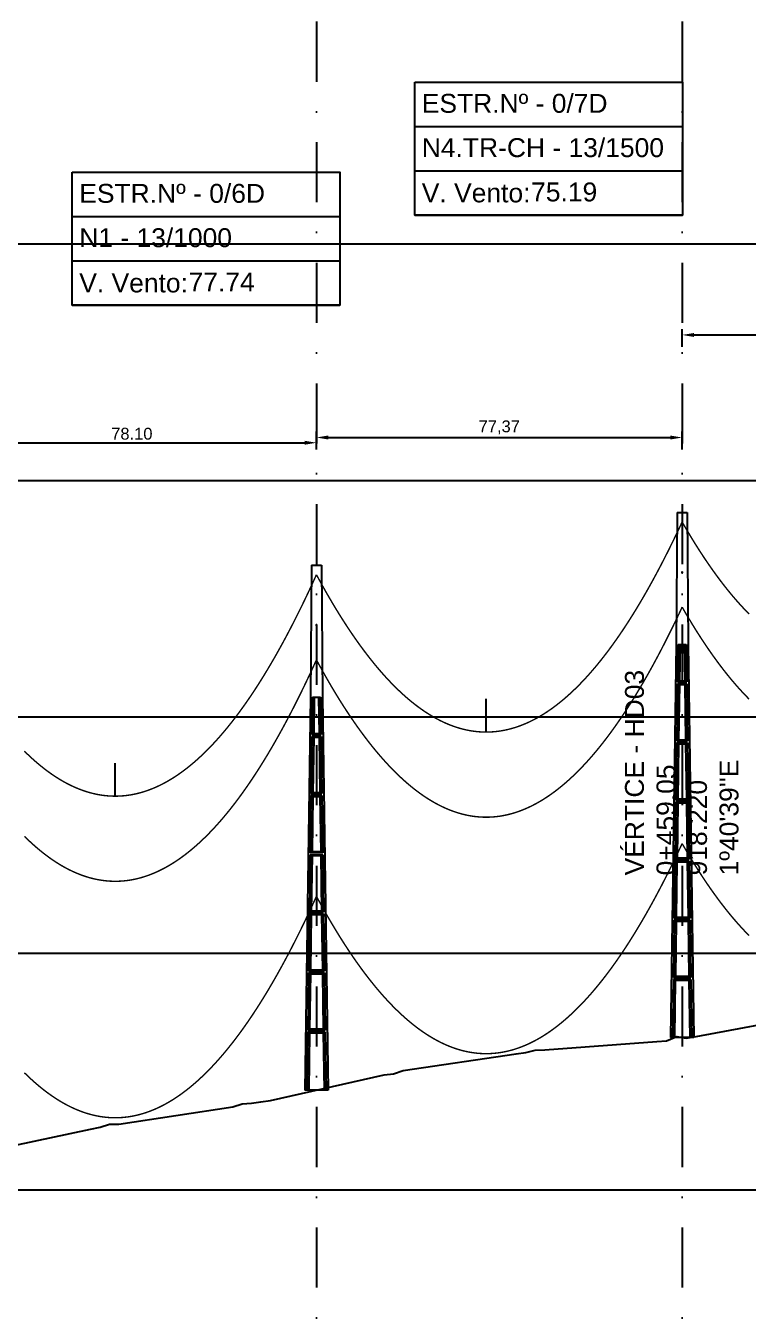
# Model space of a CAD drawing. Header units: metres. Extents: x -121 to 9872, y 3505 to 10721.
# Drawn here: x 298.7 to 451.5, y 3778.2 to 4051.3 of the extents above; entities that cross this region are included whole.
import ezdxf
from ezdxf.enums import TextEntityAlignment as Align

# ---------------------------------------------------------------- set-up
doc = ezdxf.new("R2010")
doc.units = ezdxf.units.M
doc.header["$PDMODE"] = 2
doc.linetypes.add('DASHDOT', pattern=[25.4, 12.7, -6.35, 0, -6.35])
doc.linetypes.add('DASHED', pattern=[0.75, 0.5, -0.25])
for name, color, linetype in [('C-ROAD', 7, 'Continuous'), ('C-ROAD-PROF', 2, 'DASHED'), ('Cabeçalho', 7, 'Continuous'), ('CON-EOL- CA ORCHID', 240, 'Continuous'), ('CON-EOL- FO', 101, 'Continuous'), ('CON-EOL- PROJEÇÃO', 22, 'Continuous'), ('cotas', 7, 'Continuous'), ('Grade', 9, 'Continuous'), ('Ind.Rot', 8, 'DASHDOT'), ('Perfil - Texto Geral', 7, 'Continuous'), ('POSTE DT', 7, 'Continuous')]:
    doc.layers.add(name, color=color, linetype=linetype)
doc.styles.add('Arial', font='arial.ttf')
doc.styles.add('SIMM-PADRÃO_(TXT)', font='arial.ttf', dxfattribs={"height": 2})
doc.styles.get("Standard").update_dxf_attribs({"font": 'arial.ttf'})
doc.dimstyles.new('ISO-25', dxfattribs={"dimtxt": 2.5, "dimasz": 2.5, "dimexe": 1.25, "dimexo": 0.625, "dimtad": 1, "dimzin": 1, "dimtxsty": 'Standard', "dimcen": 2.5, "dimaunit": 1, "dimadec": 3, "dimazin": 3, "dimtfac": 1, "dimtmove": 0, "dimatfit": 3, "dimfxlon": 1, "dimarcsym": 0})

# ---------------------------------------------------------------- blocks, each defined once
blk = doc.blocks.new('*U11')
at = {"layer": 'POSTE DT', "extrusion": (0, 1, 0)}
for p, q in [((-3.31, 349.86), (-4.05, 262)), ((-3.31, 349.86), (3.31, 349.86)), ((3.31, 349.86), (4.06, 262)), ((-4.05, 262), (-7.72, 0)), ((-4.05, 262), (-4.05, 262)), ((-2.73, 262), (-3.08, 237.05)), ((-2.73, 262), (2.75, 262)), ((-1.42, 262), (-1.77, 237.57)), ((1.43, 262), (1.77, 237.57)), ((2.75, 262), (3.1, 237.05)), ((4.06, 262), (7.72, 0)), ((-3.1, 235.74), (-3.63, 197.65)), ((3.11, 235.73), (-3.1, 235.74)), ((3.1, 237.05), (-3.08, 237.05)), ((-1.8, 235.21), (-2.32, 198.19)), ((1.8, 235.21), (2.32, 198.19)), ((3.11, 235.73), (3.65, 197.65)), ((-3.65, 196.34), (-4.19, 158.25)), ((-2.35, 195.8), (-2.87, 158.8)), ((2.35, 195.8), (2.87, 158.8)), ((3.66, 196.34), (4.2, 158.25)), ((-4.21, 156.94), (-4.74, 118.85)), ((-2.9, 156.39), (-3.42, 119.41)), ((2.91, 156.39), (3.42, 119.41)), ((4.21, 156.94), (4.75, 118.85)), ((-4.76, 117.54), (-5.29, 79.45)), ((4.77, 117.54), (-4.76, 117.54)), ((4.75, 118.85), (-4.74, 118.85)), ((-3.46, 116.98), (-3.97, 80.02)), ((3.46, 116.98), (3.98, 80.02)), ((4.77, 117.54), (5.3, 79.45)), ((-5.31, 78.14), (-5.85, 40.06)), ((5.32, 78.14), (-5.31, 78.14)), ((5.3, 79.45), (-5.29, 79.45)), ((-4.01, 77.57), (-4.53, 40.63)), ((4.01, 77.57), (4.53, 40.63)), ((5.32, 78.14), (5.85, 40.06)), ((-5.86, 38.74), (-6.41, 0)), ((5.87, 38.74), (-5.86, 38.74)), ((5.85, 40.06), (-5.85, 40.06)), ((-4.56, 38.17), (-5.1, 0)), ((4.56, 38.17), (5.1, 0)), ((5.87, 38.74), (6.41, 0)), ((-6.41, 0), (-7.72, 0)), ((-5.1, 0), (-6.41, 0)), ((5.1, 0), (-5.1, 0)), ((6.41, 0), (5.1, 0)), ((7.72, 0), (6.41, 0))]:
    blk.add_line(p, q, dxfattribs=at)
at = {"layer": 'POSTE DT', "ltscale": 3}
for points in [[(-3.65, 196.34), (3.66, 196.34)], [(-3.63, 197.65), (3.65, 197.65)], [(-4.21, 156.94), (4.21, 156.94)], [(4.2, 158.25), (-4.19, 158.25)]]:
    blk.add_lwpolyline(points, dxfattribs=at)
at = {"layer": 'POSTE DT'}
for points, knots in [([(0.25, 309.94), (0.25, 309.93), (0.25, 309.93), (0.25, 309.92), (0.25, 309.91), (0.25, 309.9), (0.25, 309.89), (0.24, 309.85), (0.22, 309.82), (0.19, 309.77), (0.16, 309.74), (0.11, 309.71), (0.08, 309.7), (0.01, 309.68), (-0.02, 309.68), (-0.08, 309.7), (-0.11, 309.71), (-0.16, 309.74), (-0.18, 309.76), (-0.21, 309.8), (-0.22, 309.82), (-0.24, 309.85), (-0.24, 309.87), (-0.25, 309.89), (-0.25, 309.9), (-0.25, 309.92), (-0.25, 309.92), (-0.25, 309.93), (-0.25, 309.94), (-0.25, 309.95), (-0.25, 309.95), (-0.25, 309.96), (-0.25, 309.97), (-0.24, 310), (-0.23, 310.02), (-0.21, 310.07), (-0.2, 310.09), (-0.15, 310.14), (-0.13, 310.15), (-0.07, 310.18), (-0.03, 310.19), (0.03, 310.19), (0.06, 310.18), (0.12, 310.16), (0.14, 310.14), (0.18, 310.11), (0.2, 310.09), (0.21, 310.06), (0.22, 310.05), (0.23, 310.04), (0.24, 310.01), (0.24, 309.99), (0.25, 309.97), (0.25, 309.96), (0.25, 309.95), (0.25, 309.94), (0.25, 309.94), (0.25, 309.94), (0.25, 309.94)], [-54.728303, -54.728303, -54.728303, -54.728303, -54.309038, -54.309038, -53.647169, -53.647169, -52.532885, -52.532885, -48.86224, -48.86224, -45.282765, -45.282765, -41.52867, -41.52867, -37.867486, -37.867486, -34.454589, -34.454589, -31.301423, -31.301423, -28.48103, -28.48103, -26.961755, -26.961755, -25.7544, -25.7544, -25.136228, -25.136228, -24.64409, -24.64409, -24.094201, -24.094201, -23.191199, -23.191199, -20.494482, -20.494482, -17.342863, -17.342863, -13.645538, -13.645538, -9.835989, -9.835989, -6.296781, -6.296781, -3.005029, -3.005029, 0, 0, 0, 1.527594, 1.527594, 3.697216, 3.697216, 4.489727, 4.489727, 5.01438, 5.01438, 5.095313, 5.095313, 5.095313, 5.095313]), ([(-3.1, 235.74), (-2.88, 235.65), (-2.67, 235.56), (-2.23, 235.39), (-2.02, 235.3), (-1.8, 235.21)], [0.055576, 0.055576, 0.055576, 0.055576, 56.767409, 56.767409, 113.50757, 113.50757, 113.50757, 113.50757]), ([(-1.77, 237.57), (-1.99, 237.49), (-2.21, 237.4), (-2.64, 237.22), (-2.86, 237.14), (-3.08, 237.05)], [0, 0, 0, 0, 56.660495, 56.660495, 113.412826, 113.412826, 113.412826, 113.412826]), ([(-1.8, 235.21), (-1.2, 235.21), (-0.6, 235.21), (0.6, 235.21), (1.2, 235.21), (1.8, 235.21)], [0, 0, 0, 0, 68.567797, 68.567797, 137.136247, 137.136247, 137.136247, 137.136247]), ([(1.77, 237.57), (1.18, 237.57), (0.59, 237.57), (-0.59, 237.57), (-1.18, 237.57), (-1.77, 237.57)], [0, 0, 0, 0, 67.306894, 67.306894, 134.614447, 134.614447, 134.614447, 134.614447]), ([(3.1, 237.05), (2.87, 237.14), (2.65, 237.23), (2.21, 237.4), (1.99, 237.49), (1.77, 237.57)], [0, 0, 0, 0, 56.738948, 56.738948, 113.38731, 113.38731, 113.38731, 113.38731]), ([(1.8, 235.21), (2.02, 235.3), (2.24, 235.38), (2.68, 235.56), (2.89, 235.65), (3.11, 235.73)], [0, 0, 0, 0, 56.845349, 56.845349, 113.599799, 113.599799, 113.599799, 113.599799]), ([(-2.32, 198.19), (-2.54, 198.1), (-2.76, 198.01), (-3.2, 197.83), (-3.41, 197.74), (-3.63, 197.65)], [0, 0, 0, 0, 63.412073, 63.412073, 126.777421, 126.777421, 126.777421, 126.777421]), ([(2.32, 198.19), (1.55, 198.19), (0.77, 198.19), (-0.77, 198.19), (-1.55, 198.19), (-2.32, 198.19)], [0, 0, 0, 0, 88.31008, 88.31008, 176.620652, 176.620652, 176.620652, 176.620652]), ([(3.65, 197.65), (3.43, 197.74), (3.2, 197.83), (2.76, 198.01), (2.54, 198.1), (2.32, 198.19)], [0, 0, 0, 0, 63.488119, 63.488119, 126.880939, 126.880939, 126.880939, 126.880939]), ([(-3.65, 196.34), (-3.43, 196.25), (-3.22, 196.16), (-2.78, 195.98), (-2.57, 195.89), (-2.35, 195.8)], [0.054307, 0.054307, 0.054307, 0.054307, 63.527131, 63.527131, 127.063246, 127.063246, 127.063246, 127.063246]), ([(-2.35, 195.8), (-1.57, 195.8), (-0.78, 195.8), (0.79, 195.8), (1.57, 195.8), (2.35, 195.8)], [0, 0, 0, 0, 89.585713, 89.585713, 179.17191, 179.17191, 179.17191, 179.17191]), ([(2.35, 195.8), (2.57, 195.89), (2.79, 195.98), (3.23, 196.16), (3.45, 196.25), (3.66, 196.34)], [0, 0, 0, 0, 63.60246, 63.60246, 127.109696, 127.109696, 127.109696, 127.109696]), ([(-4.21, 156.94), (-3.99, 156.85), (-3.77, 156.75), (-3.34, 156.57), (-3.12, 156.48), (-2.9, 156.39)], [0.053423, 0.053423, 0.053423, 0.053423, 70.429742, 70.429742, 140.90167, 140.90167, 140.90167, 140.90167]), ([(-2.87, 158.8), (-3.09, 158.71), (-3.31, 158.62), (-3.75, 158.43), (-3.97, 158.34), (-4.19, 158.25)], [0, 0, 0, 0, 70.301707, 70.301707, 140.590947, 140.590947, 140.590947, 140.590947]), ([(-2.9, 156.39), (-1.94, 156.39), (-0.97, 156.39), (0.97, 156.39), (1.94, 156.39), (2.91, 156.39)], [0, 0, 0, 0, 110.60219, 110.60219, 221.20473, 221.20473, 221.20473, 221.20473]), ([(2.87, 158.8), (1.92, 158.8), (0.96, 158.8), (-0.96, 158.8), (-1.91, 158.8), (-2.87, 158.8)], [0, 0, 0, 0, 109.314454, 109.314454, 218.629264, 218.629264, 218.629264, 218.629264]), ([(4.2, 158.25), (3.98, 158.34), (3.76, 158.44), (3.31, 158.62), (3.09, 158.71), (2.87, 158.8)], [0, 0, 0, 0, 70.379198, 70.379198, 140.659718, 140.659718, 140.659718, 140.659718]), ([(2.91, 156.39), (3.12, 156.48), (3.34, 156.57), (3.78, 156.75), (4, 156.85), (4.21, 156.94)], [0, 0, 0, 0, 70.506649, 70.506649, 140.914701, 140.914701, 140.914701, 140.914701]), ([(-4.76, 117.54), (-4.54, 117.45), (-4.32, 117.35), (-3.89, 117.17), (-3.67, 117.07), (-3.46, 116.98)], [0.052784, 0.052784, 0.052784, 0.052784, 77.438432, 77.438432, 154.950301, 154.950301, 154.950301, 154.950301]), ([(-3.42, 119.41), (-3.64, 119.32), (-3.86, 119.23), (-4.3, 119.04), (-4.52, 118.95), (-4.74, 118.85)], [0, 0, 0, 0, 77.299547, 77.299547, 154.618634, 154.618634, 154.618634, 154.618634]), ([(-3.46, 116.98), (-2.3, 116.98), (-1.15, 116.98), (1.15, 116.98), (2.31, 116.98), (3.46, 116.98)], [0, 0, 0, 0, 131.617604, 131.617604, 263.235447, 263.235447, 263.235447, 263.235447]), ([(3.42, 119.41), (2.28, 119.41), (1.14, 119.41), (-1.14, 119.41), (-2.28, 119.41), (-3.42, 119.41)], [0, 0, 0, 0, 130.319901, 130.319901, 260.640046, 260.640046, 260.640046, 260.640046]), ([(4.75, 118.85), (4.53, 118.95), (4.31, 119.04), (3.87, 119.23), (3.64, 119.32), (3.42, 119.41)], [0, 0, 0, 0, 77.381597, 77.381597, 154.66183, 154.66183, 154.66183, 154.66183]), ([(3.46, 116.98), (3.68, 117.07), (3.89, 117.17), (4.33, 117.35), (4.55, 117.45), (4.77, 117.54)], [0, 0, 0, 0, 77.520013, 77.520013, 154.938747, 154.938747, 154.938747, 154.938747]), ([(-5.31, 78.14), (-5.09, 78.05), (-4.88, 77.95), (-4.44, 77.76), (-4.23, 77.67), (-4.01, 77.57)], [0.052308, 0.052308, 0.052308, 0.052308, 84.527725, 84.527725, 169.158824, 169.158824, 169.158824, 169.158824]), ([(-3.97, 80.02), (-4.19, 79.93), (-4.41, 79.83), (-4.85, 79.64), (-5.07, 79.55), (-5.29, 79.45)], [0, 0, 0, 0, 84.379671, 84.379671, 168.809376, 168.809376, 168.809376, 168.809376]), ([(-4.01, 77.57), (-2.67, 77.57), (-1.34, 77.57), (1.34, 77.57), (2.67, 77.57), (4.01, 77.57)], [0, 0, 0, 0, 152.632212, 152.632212, 305.264569, 305.264569, 305.264569, 305.264569]), ([(3.98, 80.02), (2.65, 80.02), (1.33, 80.02), (-1.32, 80.02), (-2.65, 80.02), (-3.97, 80.02)], [0, 0, 0, 0, 151.326157, 151.326157, 302.652465, 302.652465, 302.652465, 302.652465]), ([(5.3, 79.45), (5.08, 79.55), (4.86, 79.64), (4.42, 79.83), (4.2, 79.93), (3.98, 80.02)], [0, 0, 0, 0, 84.46863, 84.46863, 168.833721, 168.833721, 168.833721, 168.833721]), ([(4.01, 77.57), (4.23, 77.67), (4.45, 77.76), (4.88, 77.95), (5.1, 78.05), (5.32, 78.14)], [0, 0, 0, 0, 84.616316, 84.616316, 169.129178, 169.129178, 169.129178, 169.129178]), ([(-5.86, 38.74), (-5.65, 38.65), (-5.43, 38.55), (-5, 38.36), (-4.78, 38.26), (-4.56, 38.17)], [0.026524, 0.026524, 0.026524, 0.026524, 91.679563, 91.679563, 183.466041, 183.466041, 183.466041, 183.466041]), ([(-4.53, 40.63), (-4.75, 40.53), (-4.97, 40.44), (-5.41, 40.25), (-5.63, 40.15), (-5.85, 40.06)], [0, 0, 0, 0, 91.523648, 91.523648, 183.126775, 183.126775, 183.126775, 183.126775]), ([(-4.56, 38.17), (-3.04, 38.17), (-1.52, 38.17), (1.52, 38.17), (3.04, 38.17), (4.56, 38.17)], [0, 0, 0, 0, 173.646192, 173.646192, 347.292451, 347.292451, 347.292451, 347.292451]), ([(4.53, 40.63), (3.02, 40.63), (1.51, 40.63), (-1.51, 40.63), (-3.02, 40.63), (-4.53, 40.63)], [0, 0, 0, 0, 172.33304, 172.33304, 344.666151, 344.666151, 344.666151, 344.666151]), ([(5.85, 40.06), (5.63, 40.15), (5.41, 40.25), (4.97, 40.44), (4.75, 40.53), (4.53, 40.63)], [0, 0, 0, 0, 91.621326, 91.621326, 183.137324, 183.137324, 183.137324, 183.137324]), ([(4.56, 38.17), (4.78, 38.26), (5, 38.36), (5.43, 38.55), (5.65, 38.65), (5.87, 38.74)], [0, 0, 0, 0, 91.776928, 91.776928, 183.448614, 183.448614, 183.448614, 183.448614])]:
    blk.add_open_spline(points, degree=3, knots=knots, dxfattribs=at)
blk = doc.blocks.new('*D295')
at = {"layer": 'cotas', "color": 0, "lineweight": -2, "transparency": 16777216}
for p, q in [((282.08, 3962.12), (282.08, 3964.37)), ((284.58, 3963.12), (357.68, 3963.12)), ((360.18, 3962.12), (360.18, 3964.37))]:
    blk.add_line(p, q, dxfattribs=at)
at = {"layer": 'cotas', "color": 0, "transparency": 16777216}
for points in [[(284.58, 3963.54), (284.58, 3962.71), (282.08, 3963.12)], [(357.68, 3963.54), (357.68, 3962.71), (360.18, 3963.12)]]:
    blk.add_solid(points, dxfattribs=at)
at = {"layer": 'Defpoints', "color": 0, "transparency": 16777216}
for p in [(360.18, 3963.12), (360.18, 3937.22), (282.08, 3922.99)]:
    blk.add_point(p, dxfattribs=at)
at = {"layer": 'cotas', "color": 0, "transparency": 16777216, "insert": (321.13, 3965.02), "char_height": 2.5, "attachment_point": 5}
blk.add_mtext('78.10', dxfattribs=at)
blk = doc.blocks.new('*D296')
at = {"layer": 'cotas', "color": 0, "lineweight": -2, "transparency": 16777216}
for p, q in [((360.18, 3961.73), (360.18, 3965.48)), ((437.55, 3961.73), (437.55, 3965.48)), ((362.68, 3964.23), (435.05, 3964.23))]:
    blk.add_line(p, q, dxfattribs=at)
at = {"layer": 'cotas', "color": 0, "transparency": 16777216}
for points in [[(362.68, 3964.65), (362.68, 3963.81), (360.18, 3964.23)], [(435.05, 3964.65), (435.05, 3963.81), (437.55, 3964.23)]]:
    blk.add_solid(points, dxfattribs=at)
at = {"layer": 'Defpoints', "color": 0, "transparency": 16777216}
for p in [(437.55, 3964.23), (437.55, 3948.37), (360.18, 3937.22)]:
    blk.add_point(p, dxfattribs=at)
at = {"layer": 'cotas', "color": 0, "transparency": 16777216, "insert": (398.86, 3966.36), "char_height": 2.5, "attachment_point": 5}
blk.add_mtext('77,37', dxfattribs=at)
blk = doc.blocks.new('*D304')
at = {"layer": 'cotas', "color": 0, "lineweight": -2, "transparency": 16777216}
for p, q in [((437.55, 3983.42), (437.55, 3987.17)), ((510.55, 3983.42), (510.55, 3987.17)), ((440.05, 3985.92), (508.05, 3985.92))]:
    blk.add_line(p, q, dxfattribs=at)
at = {"layer": 'cotas', "color": 0, "transparency": 16777216}
for points in [[(440.05, 3986.33), (440.05, 3985.5), (437.55, 3985.92)], [(508.05, 3986.33), (508.05, 3985.5), (510.55, 3985.92)]]:
    blk.add_solid(points, dxfattribs=at)
at = {"layer": 'Defpoints', "color": 0, "transparency": 16777216}
for p in [(510.55, 3985.92), (510.55, 3959.92), (437.55, 3948.37)]:
    blk.add_point(p, dxfattribs=at)
at = {"layer": 'cotas', "color": 0, "transparency": 16777216, "insert": (474.05, 3988.05), "char_height": 2.5, "attachment_point": 5}
blk.add_mtext('73,00', dxfattribs=at)
blk = doc.blocks.new('Bloco P Sup')
at = {"layer": 'Cabeçalho'}
blk.add_lwpolyline([(-11.66, -3.34), (44.97, -3.34), (44.97, -31.45), (-11.66, -31.45)], close=True, dxfattribs=at)
for points in [[(-11.66, -12.71), (44.97, -12.71)], [(-11.66, -22.08), (44.97, -22.08)], [(-11.66, -31.45), (44.97, -31.45)]]:
    blk.add_lwpolyline(points, dxfattribs=at)
at = {"layer": 'Cabeçalho', "style": 'Arial'}
blk.add_text('V. Vento:', height=4, dxfattribs=at).set_placement((-10.16, -26.77), align=Align.MIDDLE_LEFT)
at = {"layer": 'Cabeçalho', "style": 'SIMM-PADRÃO_(TXT)'}
for tag, p in [('ESTRUTURANUM', (-10.16, -11.03)), ('TIPO_ESFORÇO', (-10.16, -20.4)), ('VÃOVENTO', (12.97, -29.77))]:
    blk.add_attdef(tag, text='', height=4, dxfattribs=at).set_placement(p, align=Align.BOTTOM_LEFT)

msp = doc.modelspace()

# ---------------------------------------------------------------- linework, layer by layer
at = {"layer": 'C-ROAD', "linetype": 'Continuous', "lineweight": -3}
msp.add_lwpolyline([(288.502, 3812.902), (312.405, 3817.948), (314.411, 3818.408), (316.386, 3819.05), (318.394, 3819.021), (342.465, 3822.717), (344.477, 3823.327), (346.41, 3823.466), (348.443, 3823.758), (350.443, 3824.02), (374.497, 3829.46), (376.483, 3829.692), (378.502, 3830.37), (402.449, 3833.94), (404.475, 3834.215), (406.421, 3834.69), (408.487, 3834.747), (432.186, 3836.493), (434.26, 3836.635), (436.419, 3837.6), (437.549, 3837.374), (438.417, 3837.199), (440.518, 3837.544), (463.994, 3841.93)], dxfattribs=at)
at = {"layer": 'C-ROAD-PROF', "color": 3, "linetype": 'Continuous', "lineweight": -3}
msp.add_lwpolyline([(288.502, 3812.902), (312.405, 3817.948), (314.411, 3818.408), (316.386, 3819.05), (318.394, 3819.021), (342.465, 3822.717), (344.477, 3823.327), (346.41, 3823.466), (348.443, 3823.757), (350.443, 3824.02), (374.497, 3829.46), (376.483, 3829.692), (378.502, 3830.37), (402.449, 3833.94), (404.475, 3834.215), (406.421, 3834.69), (408.487, 3834.747), (432.186, 3836.492), (434.26, 3836.635), (436.419, 3837.6), (437.549, 3837.374), (438.417, 3837.199), (440.518, 3837.544), (463.994, 3841.929)], dxfattribs=at)
at = {"layer": 'CON-EOL- CA ORCHID'}
for p, q in [((396.082, 3901.946), (396.082, 3908.946)), ((317.615, 3888.393), (317.615, 3895.394))]:
    msp.add_line(p, q, dxfattribs=at)
at = {"layer": 'CON-EOL- CA ORCHID', "const_width": 0.3}
for points in [[(360.181, 3935.219), (360.566, 3934.508), (360.95, 3933.804), (361.335, 3933.108), (361.72, 3932.42), (362.105, 3931.739), (362.49, 3931.066), (362.875, 3930.401), (363.26, 3929.744), (363.645, 3929.094), (364.03, 3928.452), (364.415, 3927.818), (364.799, 3927.192), (365.184, 3926.573), (365.569, 3925.962), (365.954, 3925.359), (366.339, 3924.763), (366.724, 3924.175), (367.109, 3923.595), (367.494, 3923.023), (367.879, 3922.458), (368.264, 3921.901), (368.648, 3921.352), (369.033, 3920.81), (369.418, 3920.276), (369.803, 3919.75), (370.188, 3919.232), (370.573, 3918.721), (370.958, 3918.218), (371.343, 3917.722), (371.728, 3917.235), (372.113, 3916.755), (372.497, 3916.282), (372.882, 3915.818), (373.267, 3915.361), (373.652, 3914.911), (374.037, 3914.47), (374.422, 3914.036), (374.807, 3913.61), (375.192, 3913.191), (375.577, 3912.78), (375.962, 3912.377), (376.346, 3911.981), (376.731, 3911.593), (377.116, 3911.213), (377.501, 3910.84), (377.886, 3910.475), (378.271, 3910.118), (378.656, 3909.769), (379.041, 3909.427), (379.426, 3909.092), (379.811, 3908.766), (380.196, 3908.447), (380.58, 3908.135), (380.965, 3907.832), (381.35, 3907.536), (381.735, 3907.247), (382.12, 3906.967), (382.505, 3906.693), (382.89, 3906.428), (383.275, 3906.17), (383.66, 3905.92), (384.045, 3905.678), (384.429, 3905.443), (384.814, 3905.215), (385.199, 3904.996), (385.584, 3904.784), (385.969, 3904.58), (386.354, 3904.383), (386.739, 3904.194), (387.124, 3904.013), (387.509, 3903.839), (387.894, 3903.673), (388.278, 3903.514), (388.663, 3903.363), (389.048, 3903.22), (389.433, 3903.084), (389.818, 3902.956), (390.203, 3902.836), (390.588, 3902.723), (390.973, 3902.618), (391.358, 3902.521), (391.743, 3902.431), (392.127, 3902.349), (392.512, 3902.274), (392.897, 3902.207), (393.282, 3902.148), (393.667, 3902.096), (394.052, 3902.052), (394.437, 3902.016), (394.822, 3901.987), (395.207, 3901.966), (395.592, 3901.952), (395.976, 3901.947), (396.361, 3901.948), (396.746, 3901.958), (397.131, 3901.975), (397.516, 3901.999), (397.901, 3902.031), (398.286, 3902.071), (398.671, 3902.119), (399.056, 3902.174), (399.441, 3902.237), (399.825, 3902.307), (400.21, 3902.385), (400.595, 3902.471), (400.98, 3902.564), (401.365, 3902.665), (401.75, 3902.773), (402.135, 3902.889), (402.52, 3903.013), (402.905, 3903.145), (403.29, 3903.284), (403.674, 3903.43), (404.059, 3903.585), (404.444, 3903.746), (404.829, 3903.916), (405.214, 3904.093), (405.599, 3904.278), (405.984, 3904.471), (406.369, 3904.671), (406.754, 3904.878), (407.139, 3905.094), (407.523, 3905.317), (407.908, 3905.547), (408.293, 3905.786), (408.678, 3906.032), (409.063, 3906.285), (409.448, 3906.547), (409.833, 3906.815), (410.218, 3907.092), (410.603, 3907.376), (410.988, 3907.668), (411.372, 3907.967), (411.757, 3908.275), (412.142, 3908.589), (412.527, 3908.912), (412.912, 3909.242), (413.297, 3909.58), (413.682, 3909.925), (414.067, 3910.278), (414.452, 3910.639), (414.837, 3911.007), (415.221, 3911.383), (415.606, 3911.767), (415.991, 3912.158), (416.376, 3912.557), (416.761, 3912.964), (417.146, 3913.378), (417.531, 3913.8), (417.916, 3914.23), (418.301, 3914.668), (418.686, 3915.113), (419.07, 3915.565), (419.455, 3916.026), (419.84, 3916.494), (420.225, 3916.97), (420.61, 3917.453), (420.995, 3917.944), (421.38, 3918.443), (421.765, 3918.95), (422.15, 3919.464), (422.535, 3919.986), (422.919, 3920.516), (423.304, 3921.053), (423.689, 3921.598), (424.074, 3922.151), (424.459, 3922.711), (424.844, 3923.279), (425.229, 3923.855), (425.614, 3924.439), (425.999, 3925.03), (426.384, 3925.629), (426.768, 3926.236), (427.153, 3926.85), (427.538, 3927.473), (427.923, 3928.102), (428.308, 3928.74), (428.693, 3929.385), (429.078, 3930.039), (429.463, 3930.699), (429.848, 3931.368), (430.233, 3932.044), (430.617, 3932.728), (431.002, 3933.42), (431.387, 3934.12), (431.772, 3934.827), (432.157, 3935.542), (432.542, 3936.265), (432.927, 3936.996), (433.312, 3937.734), (433.697, 3938.48), (434.082, 3939.234), (434.466, 3939.996), (434.851, 3940.765), (435.236, 3941.542), (435.621, 3942.327), (436.006, 3943.12), (436.391, 3943.921), (436.776, 3944.729), (437.161, 3945.545), (437.546, 3946.369)], [(437.549, 3946.369), (437.912, 3945.739), (438.275, 3945.116), (438.638, 3944.499), (439.001, 3943.89), (439.365, 3943.287), (439.728, 3942.692), (440.091, 3942.103), (440.454, 3941.521), (440.817, 3940.946), (441.181, 3940.379), (441.544, 3939.818), (441.907, 3939.264), (442.27, 3938.716), (442.633, 3938.176), (442.996, 3937.643), (443.36, 3937.117), (443.723, 3936.597), (444.086, 3936.085), (444.449, 3935.579), (444.812, 3935.08), (445.176, 3934.588), (445.539, 3934.104), (445.902, 3933.626), (446.265, 3933.154), (446.628, 3932.69), (446.991, 3932.233), (447.355, 3931.783), (447.718, 3931.339), (448.081, 3930.902), (448.444, 3930.473), (448.807, 3930.05), (449.171, 3929.634), (449.534, 3929.225), (449.897, 3928.823), (450.26, 3928.427), (450.623, 3928.039), (450.986, 3927.657), (451.35, 3927.283), (451.713, 3926.915)], [(298.399, 3897.906), (298.788, 3897.525), (299.176, 3897.152), (299.565, 3896.786), (299.954, 3896.429), (300.342, 3896.079), (300.731, 3895.737), (301.119, 3895.402), (301.508, 3895.076), (301.896, 3894.757), (302.285, 3894.446), (302.673, 3894.143), (303.062, 3893.848), (303.451, 3893.56), (303.839, 3893.281), (304.228, 3893.009), (304.616, 3892.745), (305.005, 3892.488), (305.393, 3892.24), (305.782, 3891.999), (306.171, 3891.766), (306.559, 3891.541), (306.948, 3891.323), (307.336, 3891.114), (307.725, 3890.912), (308.113, 3890.718), (308.502, 3890.532), (308.89, 3890.353), (309.279, 3890.183), (309.668, 3890.02), (310.056, 3889.864), (310.445, 3889.717), (310.833, 3889.578), (311.222, 3889.446), (311.61, 3889.322), (311.999, 3889.205), (312.388, 3889.097), (312.776, 3888.996), (313.165, 3888.903), (313.553, 3888.818), (313.942, 3888.741), (314.33, 3888.671), (314.719, 3888.609), (315.107, 3888.555), (315.496, 3888.509), (315.885, 3888.471), (316.273, 3888.44), (316.662, 3888.417), (317.05, 3888.402), (317.439, 3888.394), (317.827, 3888.395), (318.216, 3888.403), (318.605, 3888.419), (318.993, 3888.442), (319.382, 3888.474), (319.77, 3888.513), (320.159, 3888.56), (320.547, 3888.615), (320.936, 3888.677), (321.324, 3888.748), (321.713, 3888.826), (322.102, 3888.912), (322.49, 3889.005), (322.879, 3889.107), (323.267, 3889.216), (323.656, 3889.333), (324.044, 3889.458), (324.433, 3889.59), (324.822, 3889.731), (325.21, 3889.879), (325.599, 3890.034), (325.987, 3890.198), (326.376, 3890.37), (326.764, 3890.549), (327.153, 3890.736), (327.541, 3890.93), (327.93, 3891.133), (328.319, 3891.343), (328.707, 3891.561), (329.096, 3891.787), (329.484, 3892.021), (329.873, 3892.263), (330.261, 3892.512), (330.65, 3892.769), (331.039, 3893.034), (331.427, 3893.306), (331.816, 3893.587), (332.204, 3893.875), (332.593, 3894.171), (332.981, 3894.475), (333.37, 3894.786), (333.758, 3895.106), (334.147, 3895.433), (334.536, 3895.768), (334.924, 3896.111), (335.313, 3896.461), (335.701, 3896.82), (336.09, 3897.186), (336.478, 3897.56), (336.867, 3897.942), (337.256, 3898.332), (337.644, 3898.729), (338.033, 3899.134), (338.421, 3899.547), (338.81, 3899.968), (339.198, 3900.397), (339.587, 3900.834), (339.975, 3901.278), (340.364, 3901.73), (340.753, 3902.19), (341.141, 3902.658), (341.53, 3903.134), (341.918, 3903.617), (342.307, 3904.109), (342.695, 3904.608), (343.084, 3905.115), (343.473, 3905.63), (343.861, 3906.153), (344.25, 3906.683), (344.638, 3907.221), (345.027, 3907.768), (345.415, 3908.322), (345.804, 3908.884), (346.192, 3909.454), (346.581, 3910.031), (346.97, 3910.617), (347.358, 3911.21), (347.747, 3911.811), (348.135, 3912.421), (348.524, 3913.037), (348.912, 3913.662), (349.301, 3914.295), (349.689, 3914.936), (350.078, 3915.584), (350.467, 3916.241), (350.855, 3916.905), (351.244, 3917.577), (351.632, 3918.257), (352.021, 3918.945), (352.409, 3919.641), (352.798, 3920.344), (353.187, 3921.056), (353.575, 3921.776), (353.964, 3922.503), (354.352, 3923.238), (354.741, 3923.982), (355.129, 3924.733), (355.518, 3925.492), (355.906, 3926.259), (356.295, 3927.034), (356.684, 3927.817), (357.072, 3928.607), (357.461, 3929.406), (357.849, 3930.213), (358.238, 3931.027), (358.626, 3931.85), (359.015, 3932.68), (359.404, 3933.519), (359.792, 3934.365), (360.181, 3935.219)]]:
    msp.add_lwpolyline(points, dxfattribs=at)
at = {"layer": 'CON-EOL- FO', "const_width": 0.3}
for points in [[(360.181, 3917.219), (360.566, 3916.508), (360.95, 3915.804), (361.335, 3915.108), (361.72, 3914.42), (362.105, 3913.739), (362.49, 3913.066), (362.875, 3912.401), (363.26, 3911.744), (363.645, 3911.094), (364.03, 3910.452), (364.415, 3909.818), (364.799, 3909.192), (365.184, 3908.573), (365.569, 3907.962), (365.954, 3907.359), (366.339, 3906.763), (366.724, 3906.175), (367.109, 3905.595), (367.494, 3905.023), (367.879, 3904.458), (368.264, 3903.901), (368.648, 3903.352), (369.033, 3902.81), (369.418, 3902.276), (369.803, 3901.75), (370.188, 3901.232), (370.573, 3900.721), (370.958, 3900.218), (371.343, 3899.722), (371.728, 3899.235), (372.113, 3898.755), (372.497, 3898.282), (372.882, 3897.818), (373.267, 3897.361), (373.652, 3896.911), (374.037, 3896.47), (374.422, 3896.036), (374.807, 3895.61), (375.192, 3895.191), (375.577, 3894.78), (375.962, 3894.377), (376.346, 3893.981), (376.731, 3893.593), (377.116, 3893.213), (377.501, 3892.84), (377.886, 3892.475), (378.271, 3892.118), (378.656, 3891.769), (379.041, 3891.427), (379.426, 3891.092), (379.811, 3890.766), (380.196, 3890.447), (380.58, 3890.135), (380.965, 3889.832), (381.35, 3889.536), (381.735, 3889.247), (382.12, 3888.967), (382.505, 3888.693), (382.89, 3888.428), (383.275, 3888.17), (383.66, 3887.92), (384.045, 3887.678), (384.429, 3887.443), (384.814, 3887.215), (385.199, 3886.996), (385.584, 3886.784), (385.969, 3886.58), (386.354, 3886.383), (386.739, 3886.194), (387.124, 3886.013), (387.509, 3885.839), (387.894, 3885.673), (388.278, 3885.514), (388.663, 3885.363), (389.048, 3885.22), (389.433, 3885.084), (389.818, 3884.956), (390.203, 3884.836), (390.588, 3884.723), (390.973, 3884.618), (391.358, 3884.521), (391.743, 3884.431), (392.127, 3884.349), (392.512, 3884.274), (392.897, 3884.207), (393.282, 3884.148), (393.667, 3884.096), (394.052, 3884.052), (394.437, 3884.016), (394.822, 3883.987), (395.207, 3883.966), (395.592, 3883.952), (395.976, 3883.947), (396.361, 3883.948), (396.746, 3883.958), (397.131, 3883.975), (397.516, 3883.999), (397.901, 3884.031), (398.286, 3884.071), (398.671, 3884.119), (399.056, 3884.174), (399.441, 3884.237), (399.825, 3884.307), (400.21, 3884.385), (400.595, 3884.471), (400.98, 3884.564), (401.365, 3884.665), (401.75, 3884.773), (402.135, 3884.889), (402.52, 3885.013), (402.905, 3885.145), (403.29, 3885.284), (403.674, 3885.43), (404.059, 3885.585), (404.444, 3885.746), (404.829, 3885.916), (405.214, 3886.093), (405.599, 3886.278), (405.984, 3886.471), (406.369, 3886.671), (406.754, 3886.878), (407.139, 3887.094), (407.523, 3887.317), (407.908, 3887.547), (408.293, 3887.786), (408.678, 3888.032), (409.063, 3888.285), (409.448, 3888.547), (409.833, 3888.815), (410.218, 3889.092), (410.603, 3889.376), (410.988, 3889.668), (411.372, 3889.967), (411.757, 3890.275), (412.142, 3890.589), (412.527, 3890.912), (412.912, 3891.242), (413.297, 3891.58), (413.682, 3891.925), (414.067, 3892.278), (414.452, 3892.639), (414.837, 3893.007), (415.221, 3893.383), (415.606, 3893.767), (415.991, 3894.158), (416.376, 3894.557), (416.761, 3894.964), (417.146, 3895.378), (417.531, 3895.8), (417.916, 3896.23), (418.301, 3896.668), (418.686, 3897.113), (419.07, 3897.565), (419.455, 3898.026), (419.84, 3898.494), (420.225, 3898.97), (420.61, 3899.453), (420.995, 3899.944), (421.38, 3900.443), (421.765, 3900.95), (422.15, 3901.464), (422.535, 3901.986), (422.919, 3902.516), (423.304, 3903.053), (423.689, 3903.598), (424.074, 3904.151), (424.459, 3904.711), (424.844, 3905.279), (425.229, 3905.855), (425.614, 3906.439), (425.999, 3907.03), (426.384, 3907.629), (426.768, 3908.236), (427.153, 3908.85), (427.538, 3909.473), (427.923, 3910.102), (428.308, 3910.74), (428.693, 3911.385), (429.078, 3912.039), (429.463, 3912.699), (429.848, 3913.368), (430.233, 3914.044), (430.617, 3914.728), (431.002, 3915.42), (431.387, 3916.12), (431.772, 3916.827), (432.157, 3917.542), (432.542, 3918.265), (432.927, 3918.996), (433.312, 3919.734), (433.697, 3920.48), (434.082, 3921.234), (434.466, 3921.996), (434.851, 3922.765), (435.236, 3923.542), (435.621, 3924.327), (436.006, 3925.12), (436.391, 3925.921), (436.776, 3926.729), (437.161, 3927.545), (437.546, 3928.369)], [(437.549, 3928.369), (437.912, 3927.739), (438.275, 3927.116), (438.638, 3926.499), (439.001, 3925.89), (439.365, 3925.287), (439.728, 3924.692), (440.091, 3924.103), (440.454, 3923.521), (440.817, 3922.946), (441.181, 3922.379), (441.544, 3921.818), (441.907, 3921.264), (442.27, 3920.716), (442.633, 3920.176), (442.996, 3919.643), (443.36, 3919.117), (443.723, 3918.597), (444.086, 3918.085), (444.449, 3917.579), (444.812, 3917.08), (445.176, 3916.588), (445.539, 3916.104), (445.902, 3915.626), (446.265, 3915.154), (446.628, 3914.69), (446.991, 3914.233), (447.355, 3913.783), (447.718, 3913.339), (448.081, 3912.902), (448.444, 3912.473), (448.807, 3912.05), (449.171, 3911.634), (449.534, 3911.225), (449.897, 3910.823), (450.26, 3910.427), (450.623, 3910.039), (450.986, 3909.657), (451.35, 3909.283), (451.713, 3908.915)], [(298.399, 3879.906), (298.788, 3879.525), (299.176, 3879.152), (299.565, 3878.786), (299.954, 3878.429), (300.342, 3878.079), (300.731, 3877.737), (301.119, 3877.402), (301.508, 3877.076), (301.896, 3876.757), (302.285, 3876.446), (302.673, 3876.143), (303.062, 3875.848), (303.451, 3875.56), (303.839, 3875.281), (304.228, 3875.009), (304.616, 3874.745), (305.005, 3874.488), (305.393, 3874.24), (305.782, 3873.999), (306.171, 3873.766), (306.559, 3873.541), (306.948, 3873.323), (307.336, 3873.114), (307.725, 3872.912), (308.113, 3872.718), (308.502, 3872.532), (308.89, 3872.353), (309.279, 3872.183), (309.668, 3872.02), (310.056, 3871.864), (310.445, 3871.717), (310.833, 3871.578), (311.222, 3871.446), (311.61, 3871.322), (311.999, 3871.205), (312.388, 3871.097), (312.776, 3870.996), (313.165, 3870.903), (313.553, 3870.818), (313.942, 3870.741), (314.33, 3870.671), (314.719, 3870.609), (315.107, 3870.555), (315.496, 3870.509), (315.885, 3870.471), (316.273, 3870.44), (316.662, 3870.417), (317.05, 3870.402), (317.439, 3870.394), (317.827, 3870.395), (318.216, 3870.403), (318.605, 3870.419), (318.993, 3870.442), (319.382, 3870.474), (319.77, 3870.513), (320.159, 3870.56), (320.547, 3870.615), (320.936, 3870.677), (321.324, 3870.748), (321.713, 3870.826), (322.102, 3870.912), (322.49, 3871.005), (322.879, 3871.107), (323.267, 3871.216), (323.656, 3871.333), (324.044, 3871.458), (324.433, 3871.59), (324.822, 3871.731), (325.21, 3871.879), (325.599, 3872.034), (325.987, 3872.198), (326.376, 3872.37), (326.764, 3872.549), (327.153, 3872.736), (327.541, 3872.93), (327.93, 3873.133), (328.319, 3873.343), (328.707, 3873.561), (329.096, 3873.787), (329.484, 3874.021), (329.873, 3874.263), (330.261, 3874.512), (330.65, 3874.769), (331.039, 3875.034), (331.427, 3875.306), (331.816, 3875.587), (332.204, 3875.875), (332.593, 3876.171), (332.981, 3876.475), (333.37, 3876.786), (333.758, 3877.106), (334.147, 3877.433), (334.536, 3877.768), (334.924, 3878.111), (335.313, 3878.461), (335.701, 3878.82), (336.09, 3879.186), (336.478, 3879.56), (336.867, 3879.942), (337.256, 3880.332), (337.644, 3880.729), (338.033, 3881.134), (338.421, 3881.547), (338.81, 3881.968), (339.198, 3882.397), (339.587, 3882.834), (339.975, 3883.278), (340.364, 3883.73), (340.753, 3884.19), (341.141, 3884.658), (341.53, 3885.134), (341.918, 3885.617), (342.307, 3886.109), (342.695, 3886.608), (343.084, 3887.115), (343.473, 3887.63), (343.861, 3888.153), (344.25, 3888.683), (344.638, 3889.221), (345.027, 3889.768), (345.415, 3890.322), (345.804, 3890.884), (346.192, 3891.454), (346.581, 3892.031), (346.97, 3892.617), (347.358, 3893.21), (347.747, 3893.811), (348.135, 3894.421), (348.524, 3895.037), (348.912, 3895.662), (349.301, 3896.295), (349.689, 3896.936), (350.078, 3897.584), (350.467, 3898.241), (350.855, 3898.905), (351.244, 3899.577), (351.632, 3900.257), (352.021, 3900.945), (352.409, 3901.641), (352.798, 3902.344), (353.187, 3903.056), (353.575, 3903.776), (353.964, 3904.503), (354.352, 3905.238), (354.741, 3905.982), (355.129, 3906.733), (355.518, 3907.492), (355.906, 3908.259), (356.295, 3909.034), (356.684, 3909.817), (357.072, 3910.607), (357.461, 3911.406), (357.849, 3912.213), (358.238, 3913.027), (358.626, 3913.85), (359.015, 3914.68), (359.404, 3915.519), (359.792, 3916.365), (360.181, 3917.219)]]:
    msp.add_lwpolyline(points, dxfattribs=at)
at = {"layer": 'CON-EOL- PROJEÇÃO', "const_width": 0.3}
for points in [[(360.181, 3867.219), (360.566, 3866.508), (360.95, 3865.804), (361.335, 3865.108), (361.72, 3864.42), (362.105, 3863.739), (362.49, 3863.066), (362.875, 3862.401), (363.26, 3861.744), (363.645, 3861.094), (364.03, 3860.452), (364.415, 3859.818), (364.799, 3859.192), (365.184, 3858.573), (365.569, 3857.962), (365.954, 3857.359), (366.339, 3856.763), (366.724, 3856.175), (367.109, 3855.595), (367.494, 3855.023), (367.879, 3854.458), (368.264, 3853.901), (368.648, 3853.352), (369.033, 3852.81), (369.418, 3852.276), (369.803, 3851.75), (370.188, 3851.232), (370.573, 3850.721), (370.958, 3850.218), (371.343, 3849.722), (371.728, 3849.235), (372.113, 3848.755), (372.497, 3848.282), (372.882, 3847.818), (373.267, 3847.361), (373.652, 3846.911), (374.037, 3846.47), (374.422, 3846.036), (374.807, 3845.61), (375.192, 3845.191), (375.577, 3844.78), (375.962, 3844.377), (376.346, 3843.981), (376.731, 3843.593), (377.116, 3843.213), (377.501, 3842.84), (377.886, 3842.475), (378.271, 3842.118), (378.656, 3841.769), (379.041, 3841.427), (379.426, 3841.092), (379.811, 3840.766), (380.196, 3840.447), (380.58, 3840.135), (380.965, 3839.832), (381.35, 3839.536), (381.735, 3839.247), (382.12, 3838.967), (382.505, 3838.693), (382.89, 3838.428), (383.275, 3838.17), (383.66, 3837.92), (384.045, 3837.678), (384.429, 3837.443), (384.814, 3837.215), (385.199, 3836.996), (385.584, 3836.784), (385.969, 3836.58), (386.354, 3836.383), (386.739, 3836.194), (387.124, 3836.013), (387.509, 3835.839), (387.894, 3835.673), (388.278, 3835.514), (388.663, 3835.363), (389.048, 3835.22), (389.433, 3835.084), (389.818, 3834.956), (390.203, 3834.836), (390.588, 3834.723), (390.973, 3834.618), (391.358, 3834.521), (391.743, 3834.431), (392.127, 3834.349), (392.512, 3834.274), (392.897, 3834.207), (393.282, 3834.148), (393.667, 3834.096), (394.052, 3834.052), (394.437, 3834.016), (394.822, 3833.987), (395.207, 3833.966), (395.592, 3833.952), (395.976, 3833.947), (396.361, 3833.948), (396.746, 3833.958), (397.131, 3833.975), (397.516, 3833.999), (397.901, 3834.031), (398.286, 3834.071), (398.671, 3834.119), (399.056, 3834.174), (399.441, 3834.237), (399.825, 3834.307), (400.21, 3834.385), (400.595, 3834.471), (400.98, 3834.564), (401.365, 3834.665), (401.75, 3834.773), (402.135, 3834.889), (402.52, 3835.013), (402.905, 3835.145), (403.29, 3835.284), (403.674, 3835.43), (404.059, 3835.585), (404.444, 3835.746), (404.829, 3835.916), (405.214, 3836.093), (405.599, 3836.278), (405.984, 3836.471), (406.369, 3836.671), (406.754, 3836.878), (407.139, 3837.094), (407.523, 3837.317), (407.908, 3837.547), (408.293, 3837.786), (408.678, 3838.032), (409.063, 3838.285), (409.448, 3838.547), (409.833, 3838.815), (410.218, 3839.092), (410.603, 3839.376), (410.988, 3839.668), (411.372, 3839.967), (411.757, 3840.275), (412.142, 3840.589), (412.527, 3840.912), (412.912, 3841.242), (413.297, 3841.58), (413.682, 3841.925), (414.067, 3842.278), (414.452, 3842.639), (414.837, 3843.007), (415.221, 3843.383), (415.606, 3843.767), (415.991, 3844.158), (416.376, 3844.557), (416.761, 3844.964), (417.146, 3845.378), (417.531, 3845.8), (417.916, 3846.23), (418.301, 3846.668), (418.686, 3847.113), (419.07, 3847.565), (419.455, 3848.026), (419.84, 3848.494), (420.225, 3848.97), (420.61, 3849.453), (420.995, 3849.944), (421.38, 3850.443), (421.765, 3850.95), (422.15, 3851.464), (422.535, 3851.986), (422.919, 3852.516), (423.304, 3853.053), (423.689, 3853.598), (424.074, 3854.151), (424.459, 3854.711), (424.844, 3855.279), (425.229, 3855.855), (425.614, 3856.439), (425.999, 3857.03), (426.384, 3857.629), (426.768, 3858.236), (427.153, 3858.85), (427.538, 3859.473), (427.923, 3860.102), (428.308, 3860.74), (428.693, 3861.385), (429.078, 3862.039), (429.463, 3862.699), (429.848, 3863.368), (430.233, 3864.044), (430.617, 3864.728), (431.002, 3865.42), (431.387, 3866.12), (431.772, 3866.827), (432.157, 3867.542), (432.542, 3868.265), (432.927, 3868.996), (433.312, 3869.734), (433.697, 3870.48), (434.082, 3871.234), (434.466, 3871.996), (434.851, 3872.765), (435.236, 3873.542), (435.621, 3874.327), (436.006, 3875.12), (436.391, 3875.921), (436.776, 3876.729), (437.161, 3877.545), (437.546, 3878.369)], [(437.549, 3878.369), (437.912, 3877.739), (438.275, 3877.116), (438.638, 3876.499), (439.001, 3875.89), (439.365, 3875.287), (439.728, 3874.692), (440.091, 3874.103), (440.454, 3873.521), (440.817, 3872.947), (441.181, 3872.379), (441.544, 3871.818), (441.907, 3871.264), (442.27, 3870.717), (442.633, 3870.176), (442.996, 3869.643), (443.36, 3869.117), (443.723, 3868.597), (444.086, 3868.085), (444.449, 3867.579), (444.812, 3867.08), (445.176, 3866.589), (445.539, 3866.104), (445.902, 3865.626), (446.265, 3865.155), (446.628, 3864.69), (446.991, 3864.233), (447.355, 3863.783), (447.718, 3863.339), (448.081, 3862.902), (448.444, 3862.473), (448.807, 3862.05), (449.171, 3861.634), (449.534, 3861.225), (449.897, 3860.823), (450.26, 3860.427), (450.623, 3860.039), (450.986, 3859.657), (451.35, 3859.283), (451.713, 3858.915)], [(298.399, 3829.906), (298.788, 3829.525), (299.176, 3829.152), (299.565, 3828.786), (299.954, 3828.429), (300.342, 3828.079), (300.731, 3827.737), (301.119, 3827.402), (301.508, 3827.076), (301.896, 3826.757), (302.285, 3826.446), (302.673, 3826.143), (303.062, 3825.848), (303.451, 3825.56), (303.839, 3825.281), (304.228, 3825.009), (304.616, 3824.745), (305.005, 3824.488), (305.393, 3824.24), (305.782, 3823.999), (306.171, 3823.766), (306.559, 3823.541), (306.948, 3823.323), (307.336, 3823.114), (307.725, 3822.912), (308.113, 3822.718), (308.502, 3822.532), (308.89, 3822.353), (309.279, 3822.183), (309.668, 3822.02), (310.056, 3821.864), (310.445, 3821.717), (310.833, 3821.578), (311.222, 3821.446), (311.61, 3821.322), (311.999, 3821.205), (312.388, 3821.097), (312.776, 3820.996), (313.165, 3820.903), (313.553, 3820.818), (313.942, 3820.741), (314.33, 3820.671), (314.719, 3820.609), (315.107, 3820.555), (315.496, 3820.509), (315.885, 3820.471), (316.273, 3820.44), (316.662, 3820.417), (317.05, 3820.402), (317.439, 3820.394), (317.827, 3820.395), (318.216, 3820.403), (318.605, 3820.419), (318.993, 3820.442), (319.382, 3820.474), (319.77, 3820.513), (320.159, 3820.56), (320.547, 3820.615), (320.936, 3820.677), (321.324, 3820.748), (321.713, 3820.826), (322.102, 3820.912), (322.49, 3821.005), (322.879, 3821.107), (323.267, 3821.216), (323.656, 3821.333), (324.044, 3821.458), (324.433, 3821.59), (324.822, 3821.731), (325.21, 3821.879), (325.599, 3822.034), (325.987, 3822.198), (326.376, 3822.37), (326.764, 3822.549), (327.153, 3822.736), (327.541, 3822.93), (327.93, 3823.133), (328.319, 3823.343), (328.707, 3823.561), (329.096, 3823.787), (329.484, 3824.021), (329.873, 3824.263), (330.261, 3824.512), (330.65, 3824.769), (331.039, 3825.034), (331.427, 3825.306), (331.816, 3825.587), (332.204, 3825.875), (332.593, 3826.171), (332.981, 3826.475), (333.37, 3826.786), (333.758, 3827.106), (334.147, 3827.433), (334.536, 3827.768), (334.924, 3828.111), (335.313, 3828.461), (335.701, 3828.82), (336.09, 3829.186), (336.478, 3829.56), (336.867, 3829.942), (337.256, 3830.332), (337.644, 3830.729), (338.033, 3831.134), (338.421, 3831.547), (338.81, 3831.968), (339.198, 3832.397), (339.587, 3832.834), (339.975, 3833.278), (340.364, 3833.73), (340.753, 3834.19), (341.141, 3834.658), (341.53, 3835.134), (341.918, 3835.617), (342.307, 3836.109), (342.695, 3836.608), (343.084, 3837.115), (343.473, 3837.63), (343.861, 3838.153), (344.25, 3838.683), (344.638, 3839.221), (345.027, 3839.768), (345.415, 3840.322), (345.804, 3840.884), (346.192, 3841.454), (346.581, 3842.031), (346.97, 3842.617), (347.358, 3843.21), (347.747, 3843.811), (348.135, 3844.421), (348.524, 3845.037), (348.912, 3845.662), (349.301, 3846.295), (349.689, 3846.936), (350.078, 3847.584), (350.467, 3848.241), (350.855, 3848.905), (351.244, 3849.577), (351.632, 3850.257), (352.021, 3850.945), (352.409, 3851.641), (352.798, 3852.344), (353.187, 3853.056), (353.575, 3853.776), (353.964, 3854.503), (354.352, 3855.238), (354.741, 3855.982), (355.129, 3856.733), (355.518, 3857.492), (355.906, 3858.259), (356.295, 3859.034), (356.684, 3859.817), (357.072, 3860.607), (357.461, 3861.406), (357.849, 3862.213), (358.238, 3863.027), (358.626, 3863.85), (359.015, 3864.68), (359.404, 3865.519), (359.792, 3866.365), (360.181, 3867.219)]]:
    msp.add_lwpolyline(points, dxfattribs=at)
at = {"layer": 'Grade'}
for points in [[(-91.483, 4005.169), (1088.165, 4005.169)], [(-91.483, 3955.169), (1088.165, 3955.169)], [(-91.483, 3905.169), (1088.165, 3905.169)], [(-91.483, 3855.169), (1088.165, 3855.169)], [(-91.483, 3805.169), (1088.165, 3805.169)]]:
    msp.add_lwpolyline(points, dxfattribs=at)
at = {"layer": 'Ind.Rot', "linetype": 'DASHDOT'}
for p, q in [((360.181, 4205.169), (360.181, 3505.169)), ((437.55, 4205.169), (437.546, 3505.169))]:
    msp.add_line(p, q, dxfattribs=at)

# ---------------------------------------------------------------- block references
at = {"layer": 'Cabeçalho'}
for p, values in [((392.632, 4042.725), {'ESTRUTURANUM': 'ESTR.Nº - 0/7D', 'TIPO_ESFORÇO': 'N4.TR-CH - 13/1500', 'VÃOVENTO': '75.19'}), ((320.166, 4023.685), {'ESTRUTURANUM': 'ESTR.Nº - 0/6D', 'TIPO_ESFORÇO': 'N1 - 13/1000', 'VÃOVENTO': '77.74'})]:
    msp.add_blockref('Bloco P Sup', p, dxfattribs=at).add_auto_attribs(values)
at = {"layer": 'POSTE DT', "xscale": 0.3172702451939489, "yscale": 0.3172702451939489, "zscale": 0.3172702451939489}
for p in [(437.548, 3837.369), (360.181, 3826.222)]:
    msp.add_blockref('*U11', p, dxfattribs=at)

# ---------------------------------------------------------------- texts
at = {"layer": 'Perfil - Texto Geral', "linetype": 'ByBlock', "insert": (437.489, 3871.636), "char_height": 4, "attachment_point": 4, "rotation": 90, "style": 'Arial'}
msp.add_mtext("VÉRTICE - HD03\\P0+459.05\\P918.220\\P1º40'39''E", dxfattribs=at)

# ---------------------------------------------------------------- dimensions: what is measured, and where the dimension line sits
at = {"layer": 'cotas'}
for base, p1, p2, picture, middle in [((510.549, 3985.918), (437.548, 3948.369), (510.549, 3959.923), '*D304', (474.049, 3988.045)), ((437.548, 3964.23), (360.181, 3937.222), (437.548, 3948.369), '*D296', (398.865, 3966.357))]:
    dim = msp.add_linear_dim(base=base, p1=p1, p2=p2, dimstyle='ISO-25', override={"dimtmove": 1}, dxfattribs=at)
    dim.commit()
    dim.dimension.update_dxf_attribs({"geometry": picture, "text_midpoint": middle})
dim = msp.add_linear_dim(base=(360.181, 3963.122), p1=(282.081, 3922.99), p2=(360.181, 3937.222), dimstyle='ISO-25', dxfattribs=at)
dim.commit()
dim.dimension.update_dxf_attribs({"geometry": '*D295', "text_midpoint": (321.131, 3965.023)})

doc.saveas('drawing.dxf')
